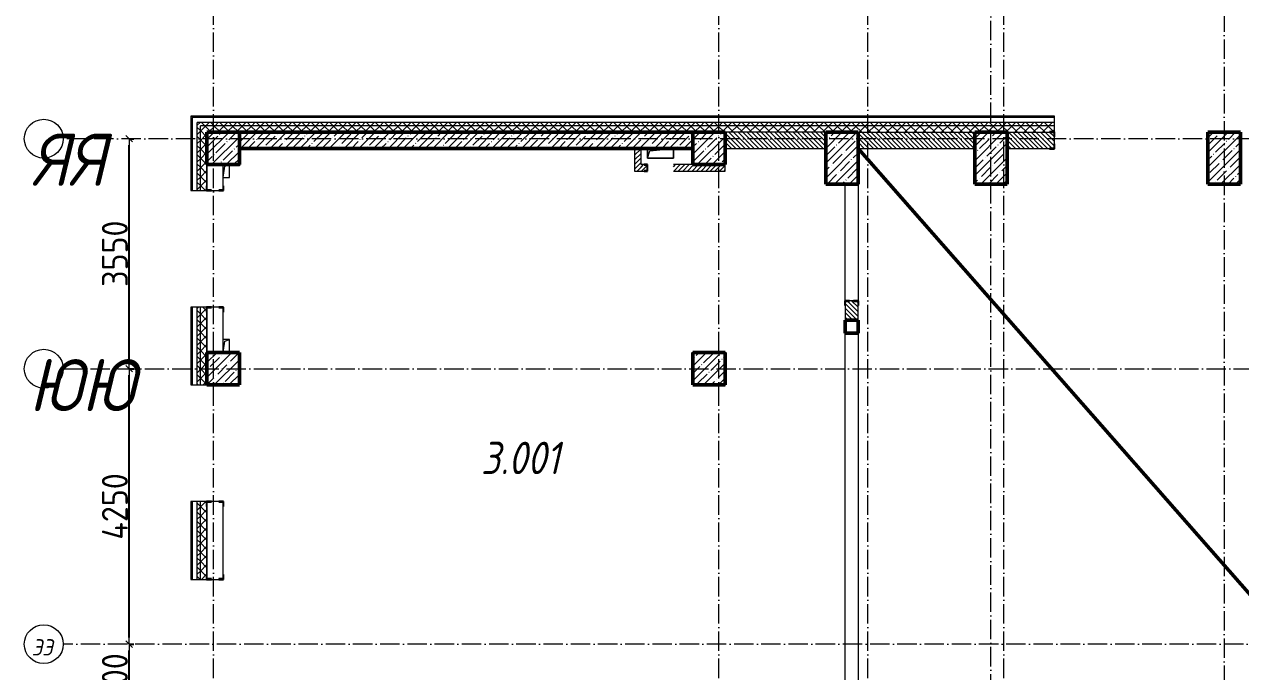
# Model space of a CAD drawing. Header units: millimetres. Extents: x -356862 to 418287, y 0 to 839748.
# Drawn here: x 137160 to 155934, y 536372 to 546362 of the extents above; entities that cross this region are included whole.
import ezdxf

# ---------------------------------------------------------------- set-up
doc = ezdxf.new("R2010")
doc.units = ezdxf.units.MM
doc.linetypes.add('50_200_ШТРИХ_1Т_ш5_п1_п1_', pattern=[700, 500, -100, 0, -100])
for name, color, linetype, lineweight in [('A-____-____-DIMS', 7, 'Continuous', 9), ('A-DETL-____-OTLN-1', 7, 'Continuous', 50), ('A-FLOR-____-OTLN', 7, 'Continuous', 9), ('A-GENM-____-MCUT', 7, 'Continuous', 25), ('A-GENM-____-OTLN', 7, 'Continuous', 9), ('A-GENM-____-OTLN-1', 7, 'Continuous', 25), ('A-WALL-____-MCUT', 7, 'Continuous', 13), ('A-WALL-____-MCUT-1', 7, 'Continuous', 9), ('A-WALL-____-MCUT-2', 7, 'Continuous', 50), ('A-WALL-____-PATT-1', 7, 'Continuous', 9), ('A-WALL-FNSH-MCUT-1', 7, 'Continuous', 9), ('I-WALL-____-OTLN', 7, 'Continuous', 9), ('S-COLS-____-MCUT', 7, 'Continuous', 50), ('S-COLS-____-OTLN', 7, 'Continuous', 9), ('S-GRID-____-IDEN', 7, 'Continuous', 9), ('S-GRID-____-OTLN-1', 7, '50_200_ШТРИХ_1Т_ш5_п1_п1_', 9), ('Марки помещений', 7, 'Continuous', 9)]:
    doc.layers.add(name, color=color, linetype=linetype, lineweight=lineweight)
doc.styles.add('ISOCPEUR_I_2', font='isocpeui.ttf', dxfattribs={"width": 0.85, "height": 2.3})
doc.styles.add('ISOCPEUR_I_9', font='isocpeui.ttf', dxfattribs={"width": 0.9, "height": 250})
doc.styles.add('СПДС', font='isocpeur.ttf', dxfattribs={"width": 0.9})
doc.dimstyles.new('Размера А3', dxfattribs={"dimtxt": 200, "dimasz": 100, "dimexe": 70, "dimexo": 100, "dimgap": 20, "dimtad": 1, "dimdec": 0, "dimrnd": 10, "dimzin": 0, "dimdsep": 46, "dimtxsty": 'СПДС', "dimblk": 'ARROWHEAD_6', "dimcen": 1, "dimclrd": 256, "dimclre": 256, "dimclrt": 256, "dimazin": 0, "dimtfac": 1, "dimtdec": 0, "dimtmove": 2, "dimatfit": 3, "dimfxl": 1, "dimtolj": 1, "dimtzin": 0, "dimarcsym": 0})
pattern_1 = [(45, (142429.06, 459015.94), (-114.04925, 114.04925), []), (45, (142543.1, 459015.94), (-114.04925, 114.04925), [201.612, -40.322, 3.353, -36.97])]
pattern_2 = [(45, (142429.06, 459015.94), (-85.53659, 85.53659), []), (45, (142486.08, 459015.94), (-85.53659, 85.53659), [])]
pattern_3 = [(45, (142429.057, 459015.94), (-35.35534, 35.35534), [])]
pattern_4 = [(45, (142429.06, 459015.94), (-70.71068, 70.71068), []), (135, (142429.06, 459015.94), (-70.71068, -70.71068), [])]
pattern_5 = [(135, (142429.057, 459015.94), (-35.35534, -35.35534), [])]

# ---------------------------------------------------------------- blocks, each defined once
blk = doc.blocks.new('BSC_Колонна _Прямоугольная - 500х800-25984396-АР1_План отверстий 3 этажа в осях 1-64_Ю-ЯЯ')
at = {"layer": 'S-COLS-____-OTLN'}
h = blk.add_hatch(dxfattribs=at)
h.set_pattern_fill('FP_13', color=256, style=0, pattern_type=2)
h.set_pattern_definition([(45, (-9650, -85281.04), (-114.04925, 114.04925), []), (45, (-9535.95, -85281.04), (-114.04925, 114.04925), [201.613, -40.323, 3.353, -36.97])])
h.paths.add_polyline_path([(-250, -400), (250, -400), (250, 400), (-250, 400)], flags=0)
at = {"layer": 'S-COLS-____-MCUT'}
for p, q in [((250, 400), (-250, 400)), ((-250, 400), (-250, -400)), ((250, -400), (250, 400)), ((-250, -400), (250, -400))]:
    blk.add_line(p, q, dxfattribs=at)
blk = doc.blocks.new('BSC_Колонна _Прямоугольная - 500х500-V28-АР1_План отверстий 3 этажа в осях 1-64_Ю-ЯЯ')
at = {"layer": 'S-COLS-____-OTLN'}
h = blk.add_hatch(dxfattribs=at)
h.set_pattern_fill('FP_35', color=256, style=0, pattern_type=2)
h.set_pattern_definition([(45, (2200, -85431.04), (-114.04925, 114.04925), []), (45, (2314.05, -85431.04), (-114.04925, 114.04925), [201.613, -40.323, 3.353, -36.97])])
h.paths.add_polyline_path([(-250, -250), (250, -250), (250, 250), (-250, 250), (-250, 46)], flags=0)
at = {"layer": 'S-COLS-____-MCUT'}
for p, q in [((250, 250), (-250, 250)), ((-250, 250), (-250, -250)), ((250, -250), (250, 250)), ((-250, -250), (250, -250))]:
    blk.add_line(p, q, dxfattribs=at)
blk = doc.blocks.new('BSC_Колонна _Прямоугольная - 500х500-V53-АР1_План отверстий 3 этажа в осях 1-64_Ю-ЯЯ')
at = {"layer": 'S-COLS-____-OTLN'}
h = blk.add_hatch(dxfattribs=at)
h.set_pattern_fill('FP_61', color=256, style=0, pattern_type=2)
h.set_pattern_definition([(45, (2200, -82031.04), (-114.04925, 114.04925), []), (45, (2314.05, -82031.04), (-114.04925, 114.04925), [201.613, -40.323, 3.353, -36.97])])
h.paths.add_polyline_path([(-250, -250), (250, -250), (250, 250), (-250, 250)], flags=0)
at = {"layer": 'S-COLS-____-MCUT'}
for p, q in [((250, 250), (-250, 250)), ((-250, 250), (-250, -250)), ((250, -250), (250, 250)), ((-250, -250), (250, -250))]:
    blk.add_line(p, q, dxfattribs=at)
blk = doc.blocks.new('BSC_Колонна _Прямоугольная - 500х500-V57-АР1_План отверстий 3 этажа в осях 1-64_Ю-ЯЯ')
at = {"layer": 'S-COLS-____-OTLN'}
h = blk.add_hatch(dxfattribs=at)
h.set_pattern_fill('FP_65', color=256, style=0, pattern_type=2)
h.set_pattern_definition([(45, (-5300, -82031.04), (-114.04925, 114.04925), []), (45, (-5185.95, -82031.04), (-114.04925, 114.04925), [201.613, -40.323, 3.353, -36.97])])
h.paths.add_polyline_path([(-250, -250), (250, -250), (250, 250), (-250, 250)], flags=0)
at = {"layer": 'S-COLS-____-MCUT'}
for p, q in [((250, 250), (-250, 250)), ((-250, 250), (-250, -250)), ((250, -250), (250, 250)), ((-250, -250), (250, -250))]:
    blk.add_line(p, q, dxfattribs=at)
blk = doc.blocks.new('BSC_Колонна _Прямоугольная - 500х800-V64-АР1_План отверстий 3 этажа в осях 1-64_Ю-ЯЯ')
at = {"layer": 'S-COLS-____-OTLN'}
h = blk.add_hatch(dxfattribs=at)
h.set_pattern_fill('FP_72', color=256, style=0, pattern_type=2)
h.set_pattern_definition([(45, (-13250, -85281.04), (-114.04925, 114.04925), []), (45, (-13135.95, -85281.04), (-114.04925, 114.04925), [201.613, -40.323, 3.353, -36.97])])
h.paths.add_polyline_path([(-250, -400), (250, -400), (250, 400), (-250, 400)], flags=0)
at = {"layer": 'S-COLS-____-MCUT'}
for p, q in [((250, 400), (-250, 400)), ((-250, 400), (-250, -400)), ((250, -400), (250, 400)), ((-250, -400), (250, -400))]:
    blk.add_line(p, q, dxfattribs=at)
blk = doc.blocks.new('BSC_Колонна _Прямоугольная - 500х800-V91-АР1_План отверстий 3 этажа в осях 1-64_Ю-ЯЯ')
at = {"layer": 'S-COLS-____-OTLN'}
h = blk.add_hatch(dxfattribs=at)
h.set_pattern_fill('FP_96', color=256, style=0, pattern_type=2)
h.set_pattern_definition([(45, (-7350, -85281.04), (-114.04925, 114.04925), []), (45, (-7235.95, -85281.04), (-114.04925, 114.04925), [201.613, -40.323, 3.353, -36.97])])
h.paths.add_polyline_path([(-250, -400), (250, -400), (250, 400), (-250, 400)], flags=0)
at = {"layer": 'S-COLS-____-MCUT'}
for p, q in [((250, 400), (-250, 400)), ((-250, 400), (-250, -400)), ((250, -400), (250, 400)), ((-250, -400), (250, -400))]:
    blk.add_line(p, q, dxfattribs=at)
blk = doc.blocks.new('Фахверк_СКБ_Уголок - 250_2700-27497298-АР1_План отверстий 3 этажа в осях 1-64_Ю-ЯЯ')
at = {"layer": 'A-GENM-____-MCUT'}
for p, q in [((200, 181), (125, 181)), ((125, 181), (125, 106)), ((125, 106), (131, 106)), ((131, 106), (131, 175)), ((131, 175), (200, 175)), ((200, 175), (200, 181)), ((131, -6), (125, -6)), ((125, -6), (125, -81)), ((125, -81), (200, -81)), ((131, -75), (131, -6)), ((200, -75), (131, -75)), ((200, -81), (200, -75))]:
    blk.add_line(p, q, dxfattribs=at)
blk = doc.blocks.new('Фахверк_СКБ_Уголок - 250_3380-27498580-АР1_План отверстий 3 этажа в осях 1-64_Ю-ЯЯ')
at = {"layer": 'A-GENM-____-MCUT'}
for p, q in [((200, 181), (125, 181)), ((125, 181), (125, 106)), ((125, 106), (131, 106)), ((131, 106), (131, 175)), ((131, 175), (200, 175)), ((200, 175), (200, 181)), ((131, -6), (125, -6)), ((125, -6), (125, -81)), ((125, -81), (200, -81)), ((131, -75), (131, -6)), ((200, -75), (131, -75)), ((200, -81), (200, -75))]:
    blk.add_line(p, q, dxfattribs=at)
blk = doc.blocks.new('154_Фахверк_СКБ_Швеллер - Тип_100_3960-28331862-АР1_План отверстий 3 этажа в осях 1-64_Ю-ЯЯ')
at = {"layer": 'A-GENM-____-MCUT'}
for p, q in [((175, 50), (125, 50)), ((125, 50), (125, -50)), ((128, 47), (175, 47)), ((128, -47), (128, 47)), ((175, 47), (175, 50)), ((125, -50), (175, -50)), ((175, -47), (128, -47)), ((175, -50), (175, -47))]:
    blk.add_line(p, q, dxfattribs=at)
blk = doc.blocks.new('AR_Отверстие прямоугольное _в плите_ - AR_Отверстие прямоугольное _в плите_-30459225-АР1_План отверстий 3 этажа в осях 1-64_Ю-ЯЯ')
at = {"layer": 'A-GENM-____-OTLN'}
for p, q in [((-200, 75), (-200, -75)), ((-200, -75), (-163, 37)), ((-163, 37), (200, 75)), ((200, -75), (200, 75)), ((-200, -75), (200, -75))]:
    blk.add_line(p, q, dxfattribs=at)
blk = doc.blocks.new('AR_Отверстие прямоугольное _в плите_ - AR_Отверстие прямоугольное _в плите_-V177-АР1_План отверстий 3 этажа в осях 1-64_Ю-ЯЯ')
at = {"layer": 'A-GENM-____-OTLN'}
for p, q in [((-50, -100), (-25, 75)), ((-25, 75), (50, 100)), ((50, -100), (50, 100)), ((-50, -100), (50, -100))]:
    blk.add_line(p, q, dxfattribs=at)
blk = doc.blocks.new('AR_Отверстие прямоугольное _в плите_ - AR_Отверстие прямоугольное _в плите_-V179-АР1_План отверстий 3 этажа в осях 1-64_Ю-ЯЯ')
at = {"layer": 'A-GENM-____-OTLN'}
for p, q in [((50, 100), (-50, 100)), ((-50, -100), (-25, 75)), ((-25, 75), (50, 100)), ((50, -100), (50, 100))]:
    blk.add_line(p, q, dxfattribs=at)
blk = doc.blocks.new('BSC_Колонна _Прямоугольная1 - 200х200 _металл_-35216022-АР1_План отверстий 3 этажа в осях 1-64_Ю-ЯЯ')
at = {"layer": 'S-COLS-____-MCUT'}
for p, q in [((100, 100), (-100, 100)), ((-100, 100), (-100, -100)), ((100, -100), (100, 100)), ((-100, -100), (100, -100))]:
    blk.add_line(p, q, dxfattribs=at)
blk = doc.blocks.new('Фахверк_СКБ_Уголок - 200_3960-28268576-АР1_План отверстий 3 этажа в осях 1-64_Ю-ЯЯ')
at = {"layer": 'A-GENM-____-MCUT'}
for p, q in [((200, 156), (125, 156)), ((125, 156), (125, 81)), ((125, 81), (131, 81)), ((131, 19), (125, 19)), ((125, 19), (125, -56)), ((131, 81), (131, 150)), ((131, 150), (200, 150)), ((131, -50), (131, 19)), ((200, 150), (200, 156)), ((125, -56), (200, -56)), ((200, -50), (131, -50)), ((200, -56), (200, -50))]:
    blk.add_line(p, q, dxfattribs=at)
blk = doc.blocks.new('Ось сетки - Круг_Ø6_00__ISO-2_5_0_9K_-25732049-АР1_План отверстий 3 этажа в осях 1-64_Ю-ЯЯ')
at = {"layer": 'S-GRID-____-IDEN'}
blk.add_circle((0, 0), 3, dxfattribs=at)
blk = doc.blocks.new('ARROWHEAD_6')
at = {"color": 0, "linetype": 'Continuous'}
for p, q in [((0, 0), (-1, 0)), ((-0.5, -0.5), (0.5, 0.5))]:
    blk.add_line(p, q, dxfattribs=at)
blk = doc.blocks.new('*D2548')
at = {"layer": 'A-____-____-DIMS', "lineweight": -2, "transparency": 16777216}
for p, q in [((138772, 536797), (138848, 536797)), ((138778, 535697), (138778, 536697)), ((138772, 535597), (138848, 535597))]:
    blk.add_line(p, q, dxfattribs=at)
at = {"layer": 'Defpoints', "color": 0, "transparency": 16777216}
for p in [(138672, 536797), (138778, 536797), (138672, 535597)]:
    blk.add_point(p, dxfattribs=at)
at = {"layer": 'A-____-____-DIMS', "lineweight": -2, "transparency": 16777216, "xscale": 100, "yscale": 100, "zscale": 100}
for p, rotation in [((138778, 536797), 90), ((138778, 535597), 270)]:
    blk.add_blockref('ARROWHEAD_6', p, dxfattribs=dict(at, rotation=rotation))
at = {"layer": 'A-____-____-DIMS', "transparency": 16777216, "insert": (138558, 536197), "char_height": 400, "attachment_point": 5, "rotation": 90, "style": 'СПДС'}
blk.add_mtext('\\A1;1200', dxfattribs=at)
blk = doc.blocks.new('*D2549')
at = {"layer": 'A-____-____-DIMS', "lineweight": -2, "transparency": 16777216}
for p, q in [((138772, 541047), (138848, 541047)), ((138778, 536897), (138778, 540947)), ((138772, 536797), (138848, 536797))]:
    blk.add_line(p, q, dxfattribs=at)
at = {"layer": 'Defpoints', "color": 0, "transparency": 16777216}
for p in [(138672, 541047), (138778, 541047), (138672, 536797)]:
    blk.add_point(p, dxfattribs=at)
at = {"layer": 'A-____-____-DIMS', "lineweight": -2, "transparency": 16777216, "xscale": 100, "yscale": 100, "zscale": 100}
for p, rotation in [((138778, 541047), 90), ((138778, 536797), 270)]:
    blk.add_blockref('ARROWHEAD_6', p, dxfattribs=dict(at, rotation=rotation))
at = {"layer": 'A-____-____-DIMS', "transparency": 16777216, "insert": (138558, 538922), "char_height": 400, "attachment_point": 5, "rotation": 90, "style": 'СПДС'}
blk.add_mtext('\\A1;4250', dxfattribs=at)
blk = doc.blocks.new('*D2550')
at = {"layer": 'A-____-____-DIMS', "lineweight": -2, "transparency": 16777216}
for p, q in [((138772, 544597), (138848, 544597)), ((138778, 541147), (138778, 544497)), ((138772, 541047), (138848, 541047))]:
    blk.add_line(p, q, dxfattribs=at)
at = {"layer": 'Defpoints', "color": 0, "transparency": 16777216}
for p in [(138672, 544597), (138778, 544597), (138672, 541047)]:
    blk.add_point(p, dxfattribs=at)
at = {"layer": 'A-____-____-DIMS', "lineweight": -2, "transparency": 16777216, "xscale": 100, "yscale": 100, "zscale": 100}
for p, rotation in [((138778, 544597), 90), ((138778, 541047), 270)]:
    blk.add_blockref('ARROWHEAD_6', p, dxfattribs=dict(at, rotation=rotation))
at = {"layer": 'A-____-____-DIMS', "transparency": 16777216, "insert": (138558, 542822), "char_height": 400, "attachment_point": 5, "rotation": 90, "style": 'СПДС'}
blk.add_mtext('\\A1;3550', dxfattribs=at)

msp = doc.modelspace()

# ---------------------------------------------------------------- hatches: boundary and pattern name
at = {"layer": 'A-WALL-____-PATT-1'}
h = msp.add_hatch(dxfattribs=at)
h.set_pattern_fill('FP_6', color=256, style=0, pattern_type=2)
h.set_pattern_definition(pattern_2)
h.paths.add_polyline_path([(139729.0567, 531876.983), (139749.0567, 531876.983), (139749.0567, 532996.983), (139729.0567, 532996.983), (139729.0567, 532384.2449)], flags=0)
h.paths.add_polyline_path([(139749.0567, 534796.983), (139749.0567, 535996.983), (139729.0567, 535996.983), (139729.0567, 534796.983)], flags=0)
h.paths.add_polyline_path([(139749.0567, 537796.983), (139749.0567, 538996.983), (139729.0567, 538996.983), (139729.0567, 537796.983)], flags=0)
h.paths.add_polyline_path([(139729.0567, 540796.983), (139749.0567, 540796.983), (139749.0567, 541996.983), (139729.0567, 541996.983)], flags=0)
h.paths.add_polyline_path([(139729.0567, 543796.983), (139749.0567, 543796.983), (139749.0567, 544946.983), (139729.0567, 544946.983)], flags=0)
h = msp.add_hatch(dxfattribs=at)
h.set_pattern_fill('FP_6', color=256, style=0, pattern_type=2)
h.set_pattern_definition(pattern_2)
h.paths.add_polyline_path([(166298.0567, 544926.983), (166298.0567, 544946.983), (166279.0567, 544946.983), (166279.0567, 544926.983)], flags=0)
h.paths.add_polyline_path([(166129.0567, 544926.983), (166129.0567, 544946.983), (162559.0567, 544946.983), (162559.0567, 544926.983), (163624.6022, 544926.983)], flags=0)
h.paths.add_polyline_path([(153059.0567, 544926.983), (153059.0567, 544946.983), (139749.0567, 544946.983), (139749.0567, 544926.983), (149484.8879, 544926.983)], flags=0)
h = msp.add_hatch(dxfattribs=at)
h.set_pattern_fill('FP_4', color=256, style=0, pattern_type=2)
h.set_pattern_definition(pattern_4)
h.paths.add_polyline_path([(139879.0567, 532046.983), (139879.0567, 532996.983), (139829.0567, 532996.983), (139829.0567, 532046.983)], flags=0)
h.paths.add_polyline_path([(139879.0567, 534796.983), (139879.0567, 535996.983), (139829.0567, 535996.983), (139829.0567, 534796.983)], flags=0)
h.paths.add_polyline_path([(139829.0567, 537796.983), (139879.0567, 537796.983), (139879.0567, 538996.983), (139829.0567, 538996.983), (139829.0567, 538842.1853)], flags=0)
h.paths.add_polyline_path([(139879.0567, 540796.983), (139879.0567, 541996.983), (139829.0567, 541996.983), (139829.0567, 540796.983)], flags=0)
h.paths.add_polyline_path([(139829.0567, 543796.983), (139879.0567, 543796.983), (139879.0567, 544846.983), (139829.0567, 544846.983), (139829.0567, 544492.8832)], flags=0)
h = msp.add_hatch(dxfattribs=at)
h.set_pattern_fill('FP_4', color=256, style=0, pattern_type=2)
h.set_pattern_definition(pattern_4)
h.paths.add_polyline_path([(163624.6022, 544796.983), (166279.0567, 544796.983), (166279.0567, 544846.983), (162559.0567, 544846.983), (162559.0567, 544796.983)], flags=0)
h.paths.add_polyline_path([(153059.0567, 544796.983), (153059.0567, 544846.983), (139879.0567, 544846.983), (139879.0567, 544796.983), (149484.8879, 544796.983)], flags=0)
h = msp.add_hatch(dxfattribs=at)
h.set_pattern_fill('FP_4', color=256, style=0, pattern_type=2)
h.set_pattern_definition(pattern_4)
h.paths.add_polyline_path([(139979.0567, 532046.983), (139979.0567, 532921.983), (139973.0567, 532921.983), (139973.0567, 532996.983), (139879.0567, 532996.983), (139879.0567, 532046.983)], flags=0)
h.paths.add_polyline_path([(139973.0567, 534796.983), (139973.0567, 534871.983), (139979.0567, 534871.983), (139979.0567, 535921.983), (139973.0567, 535921.983), (139973.0567, 535996.983), (139879.0567, 535996.983), (139879.0567, 534796.983)], flags=0)
h.paths.add_polyline_path([(139973.0567, 537796.983), (139973.0567, 537871.983), (139979.0567, 537871.983), (139979.0567, 538921.983), (139973.0567, 538921.983), (139973.0567, 538996.983), (139879.0567, 538996.983), (139879.0567, 537796.983)], flags=0)
h.paths.add_polyline_path([(139879.0567, 540796.983), (139979.0567, 540796.983), (139979.0567, 541921.983), (139973.0567, 541921.983), (139973.0567, 541996.983), (139879.0567, 541996.983), (139879.0567, 541296.983)], flags=0)
h.paths.add_polyline_path([(139973.0567, 543796.983), (139973.0567, 543871.983), (139979.0567, 543871.983), (139979.0567, 544796.983), (139879.0567, 544796.983), (139879.0567, 543796.983)], flags=0)
h = msp.add_hatch(dxfattribs=at)
h.set_pattern_fill('FP_4', color=256, style=0, pattern_type=2)
h.set_pattern_definition(pattern_4)
h.paths.add_polyline_path([(166279.0567, 544696.983), (166279.0567, 544796.983), (162559.0567, 544796.983), (162559.0567, 544702.983), (162634.0567, 544702.983), (162634.0567, 544696.983), (163624.6022, 544696.983)], flags=0)
h.paths.add_polyline_path([(152984.0567, 544696.983), (152984.0567, 544702.983), (153059.0567, 544702.983), (153059.0567, 544796.983), (139979.0567, 544796.983), (139979.0567, 544696.983), (152329.0567, 544696.983)], flags=0)
h = msp.add_hatch(dxfattribs=at)
h.set_pattern_fill('FP_12', color=256, style=0, pattern_type=2)
h.set_pattern_definition(pattern_1)
h.paths.add_polyline_path([(147479.0567, 544446.983), (147479.0567, 544696.983), (140479.0567, 544696.983), (140479.0567, 544446.983), (142415.0308, 544446.983)], flags=0)
h = msp.add_hatch(dxfattribs=at)
h.set_pattern_fill('FP_9', color=256, style=0, pattern_type=2)
h.set_pattern_definition(pattern_5)
h.paths.add_polyline_path([(147979.0567, 544446.983), (149529.0567, 544446.983), (149529.0567, 544696.983), (147979.0567, 544696.983)], flags=0)
h = msp.add_hatch(dxfattribs=at)
h.set_pattern_fill('FP_9', color=256, style=0, pattern_type=2)
h.set_pattern_definition(pattern_5)
h.paths.add_polyline_path([(151829.0567, 544446.983), (151829.0567, 544696.983), (150029.0567, 544696.983), (150029.0567, 544446.983)], flags=0)
h = msp.add_hatch(dxfattribs=at)
h.set_pattern_fill('FP_9', color=256, style=0, pattern_type=2)
h.set_pattern_definition(pattern_5)
h.paths.add_polyline_path([(153053.0567, 544446.983), (153053.0567, 544515.983), (153059.0567, 544515.983), (153059.0567, 544627.983), (153053.0567, 544627.983), (153053.0567, 544696.983), (152329.0567, 544696.983), (152329.0567, 544446.983), (152984.0567, 544446.983)], flags=0)
h = msp.add_hatch(dxfattribs=at)
h.set_pattern_fill('FP_8', color=256, style=0, pattern_type=2)
h.set_pattern_definition(pattern_3)
h.paths.add_polyline_path([(146679.0567, 544096.983), (146679.0567, 544446.983), (146579.0567, 544446.983), (146579.0567, 544096.983)], flags=0)
h = msp.add_hatch(dxfattribs=at)
h.set_pattern_fill('FP_8', color=256, style=0, pattern_type=2)
h.set_pattern_definition(pattern_3)
h.paths.add_polyline_path([(146729.0567, 544096.983), (146729.0567, 544099.983), (146776.0567, 544099.983), (146776.0567, 544193.983), (146729.0567, 544193.983), (146729.0567, 544196.983), (146679.0567, 544196.983), (146679.0567, 544096.983)], flags=0)
h.paths.add_polyline_path([(147979.0567, 544096.983), (147979.0567, 544196.983), (147179.0567, 544196.983), (147179.0567, 544096.983)], flags=0)
h = msp.add_hatch(dxfattribs=at)
h.set_pattern_fill('FP_9', color=256, style=0, pattern_type=2)
h.set_pattern_definition(pattern_5)
h.paths.add_polyline_path([(150029.0567, 541796.983), (150029.0567, 542090.983), (149960.0567, 542090.983), (149960.0567, 542096.983), (149898.0567, 542096.983), (149898.0567, 542090.983), (149829.0567, 542090.983), (149829.0567, 541796.983)], flags=0)
at = {"layer": 'S-COLS-____-OTLN'}
h = msp.add_hatch(dxfattribs=at)
h.set_pattern_fill('FP_12', color=256, style=0, pattern_type=2)
h.set_pattern_definition(pattern_1)
h.paths.add_polyline_path([(147979.0567, 544196.983), (147979.0567, 544696.983), (147479.0567, 544696.983), (147479.0567, 544196.983)], flags=0)

# ---------------------------------------------------------------- linework, layer by layer
msp.add_lwpolyline([(140479.0567, 544180.1957), (140479.0567, 544446.983), (146579.0567, 544446.983)])
msp.add_lwpolyline([(147479.0567, 540796.983), (147979.0567, 540796.983), (147979.0567, 541296.983), (147479.0567, 541296.983)], close=True)
at = {"layer": 'A-DETL-____-OTLN-1'}
msp.add_line((150029.0567, 544446.983), (159601.2947, 533546.983), dxfattribs=at)
at = {"layer": 'A-FLOR-____-OTLN'}
for p, q in [((146779.0567, 544296.983), (146779.0567, 544446.983)), ((147179.0567, 544446.983), (147179.0567, 544296.983)), ((147179.0567, 544296.983), (146779.0567, 544296.983))]:
    msp.add_line(p, q, dxfattribs=at)
at = {"layer": 'A-WALL-____-MCUT'}
for p, q in [((153059.0567, 544926.983), (139749.0567, 544926.983)), ((139749.0567, 544926.983), (139749.0567, 543796.983)), ((139749.0567, 543796.983), (139749.0567, 544926.983)), ((153059.0567, 544702.983), (153059.0567, 544926.983)), ((149529.0567, 544696.983), (147479.0567, 544696.983)), ((147979.0567, 544696.983), (147979.0567, 544446.983)), ((150029.0567, 544696.983), (151829.0567, 544696.983)), ((152329.0567, 544696.983), (152984.0567, 544696.983)), ((153059.0567, 544515.983), (153059.0567, 544627.983)), ((147979.0567, 544446.983), (149529.0567, 544446.983)), ((150029.0567, 544446.983), (151829.0567, 544446.983)), ((152329.0567, 544446.983), (152984.0567, 544446.983)), ((140229.0567, 543871.983), (140229.0567, 544196.983)), ((139749.0567, 543796.983), (139973.0567, 543796.983)), ((140048.0567, 543796.983), (140160.0567, 543796.983)), ((149829.0567, 542021.983), (149829.0567, 541796.983)), ((149960.0567, 542096.983), (149898.0567, 542096.983)), ((150029.0567, 541796.983), (150029.0567, 542021.983)), ((139973.0567, 541996.983), (139749.0567, 541996.983)), ((139749.0567, 541996.983), (139749.0567, 540796.983)), ((139749.0567, 540796.983), (139749.0567, 541996.983)), ((140160.0567, 541996.983), (140048.0567, 541996.983)), ((140229.0567, 541296.983), (140229.0567, 541921.983)), ((139749.0567, 540796.983), (139979.0567, 540796.983)), ((139973.0567, 538996.983), (139749.0567, 538996.983)), ((139749.0567, 538996.983), (139749.0567, 537796.983)), ((139749.0567, 537796.983), (139749.0567, 538996.983)), ((140160.0567, 538996.983), (140048.0567, 538996.983)), ((140229.0567, 537871.983), (140229.0567, 538921.983)), ((139749.0567, 537796.983), (139973.0567, 537796.983)), ((140048.0567, 537796.983), (140160.0567, 537796.983))]:
    msp.add_line(p, q, dxfattribs=at)
at = {"layer": 'A-WALL-____-MCUT-1'}
for p, q in [((153059.0567, 544846.983), (139829.0567, 544846.983)), ((139829.0567, 543796.983), (139829.0567, 544846.983)), ((153059.0567, 544796.983), (139879.0567, 544796.983)), ((139879.0567, 543796.983), (139879.0567, 544796.983)), ((139979.0567, 544196.983), (139979.0567, 543871.983)), ((139979.0567, 543871.983), (139979.0567, 544196.983)), ((139829.0567, 540796.983), (139829.0567, 541996.983)), ((139879.0567, 540796.983), (139879.0567, 541996.983)), ((139979.0567, 541921.983), (139979.0567, 541296.983)), ((139979.0567, 541296.983), (139979.0567, 541921.983)), ((139829.0567, 537796.983), (139829.0567, 538996.983)), ((139879.0567, 537796.983), (139879.0567, 538996.983)), ((139979.0567, 538921.983), (139979.0567, 537871.983)), ((139979.0567, 537871.983), (139979.0567, 538921.983))]:
    msp.add_line(p, q, dxfattribs=at)
at = {"layer": 'A-WALL-____-MCUT-2'}
for p, q in [((147479.0567, 544696.983), (140479.0567, 544696.983)), ((147479.0567, 544446.983), (147479.0567, 544696.983)), ((140479.0567, 544446.983), (147479.0567, 544446.983))]:
    msp.add_line(p, q, dxfattribs=at)
at = {"layer": 'A-WALL-FNSH-MCUT-1'}
for p, q in [((153059.0567, 544946.983), (139729.0567, 544946.983)), ((139729.0567, 544946.983), (139729.0567, 543796.983)), ((153059.0567, 544926.983), (153059.0567, 544946.983)), ((146579.0567, 544446.983), (146579.0567, 544096.983)), ((146679.0567, 544196.983), (146679.0567, 544446.983)), ((146579.0567, 544096.983), (146729.0567, 544096.983)), ((146729.0567, 544196.983), (146679.0567, 544196.983)), ((147979.0567, 544196.983), (147179.0567, 544196.983)), ((147179.0567, 544096.983), (147979.0567, 544096.983)), ((147979.0567, 544096.983), (147979.0567, 544196.983)), ((139729.0567, 543796.983), (139749.0567, 543796.983)), ((139729.0567, 541996.983), (139729.0567, 540796.983)), ((139749.0567, 541996.983), (139729.0567, 541996.983)), ((139729.0567, 540796.983), (139749.0567, 540796.983)), ((139729.0567, 538996.983), (139729.0567, 537796.983)), ((139749.0567, 538996.983), (139729.0567, 538996.983)), ((139729.0567, 537796.983), (139749.0567, 537796.983))]:
    msp.add_line(p, q, dxfattribs=at)
at = {"layer": 'I-WALL-____-OTLN'}
for p, q in [((149829.0567, 542096.983), (149829.0567, 543896.983)), ((150029.0567, 543896.983), (150029.0567, 542096.983)), ((149829.0567, 536146.983), (149829.0567, 541596.983)), ((150029.0567, 541596.983), (150029.0567, 536146.983))]:
    msp.add_line(p, q, dxfattribs=at)
at = {"layer": 'S-COLS-____-MCUT'}
for p, q in [((147979.0567, 544696.983), (147479.0567, 544696.983)), ((147479.0567, 544696.983), (147479.0567, 544196.983)), ((147979.0567, 544196.983), (147979.0567, 544696.983)), ((147479.0567, 544196.983), (147979.0567, 544196.983))]:
    msp.add_line(p, q, dxfattribs=at)
at = {"layer": 'S-GRID-____-OTLN-1', "color": 251, "ltscale": 0.6, "true_color": 0x636466}
for p, q in [((140079.0567, 511907.5288), (140079.0567, 549908.7924)), ((147879.0567, 511907.5288), (147879.0567, 549908.7924)), ((150179.0567, 511907.5288), (150179.0567, 549908.7924)), ((152079.0567, 512087.6381), (152079.0567, 549908.7924)), ((155679.0567, 549908.7924), (155679.0567, 511907.5288)), ((152279.0567, 511907.5288), (152279.0567, 549644.5424)), ((246503.4633, 544596.983), (137760.2865, 544596.983)), ((137760.2865, 541046.983), (246503.4633, 541046.983)), ((189583.6545, 536796.983), (137760.2865, 536796.983))]:
    msp.add_line(p, q, dxfattribs=at)

# ---------------------------------------------------------------- block references
at = {"layer": 'A-GENM-____-OTLN'}
for name, p in [('AR_Отверстие прямоугольное _в плите_ - AR_Отверстие прямоугольное _в плите_-30459225-АР1_План отверстий 3 этажа в осях 1-64_Ю-ЯЯ', (146979.0567, 544371.983)), ('AR_Отверстие прямоугольное _в плите_ - AR_Отверстие прямоугольное _в плите_-V177-АР1_План отверстий 3 этажа в осях 1-64_Ю-ЯЯ', (140279.0567, 544096.983)), ('AR_Отверстие прямоугольное _в плите_ - AR_Отверстие прямоугольное _в плите_-V179-АР1_План отверстий 3 этажа в осях 1-64_Ю-ЯЯ', (140279.0567, 541396.983))]:
    msp.add_blockref(name, p, dxfattribs=at)
at = {"layer": 'A-GENM-____-OTLN-1'}
for name, p, rotation in [('Фахверк_СКБ_Уголок - 250_3380-27498580-АР1_План отверстий 3 этажа в осях 1-64_Ю-ЯЯ', (153184.0567, 544621.983), 180), ('154_Фахверк_СКБ_Швеллер - Тип_100_3960-28331862-АР1_План отверстий 3 этажа в осях 1-64_Ю-ЯЯ', (146904.0567, 544146.983), 180), ('Фахверк_СКБ_Уголок - 250_2700-27497298-АР1_План отверстий 3 этажа в осях 1-64_Ю-ЯЯ', (140154.0567, 543671.983), 89.99999999999991), ('Фахверк_СКБ_Уголок - 200_3960-28268576-АР1_План отверстий 3 этажа в осях 1-64_Ю-ЯЯ', (149879.0567, 542221.983), 269.9999999999999), ('Фахверк_СКБ_Уголок - 250_2700-27497298-АР1_План отверстий 3 этажа в осях 1-64_Ю-ЯЯ', (140054.0567, 542121.983), 269.9999999999999), ('Фахверк_СКБ_Уголок - 250_2700-27497298-АР1_План отверстий 3 этажа в осях 1-64_Ю-ЯЯ', (140054.0567, 539121.983), 269.9999999999999), ('Фахверк_СКБ_Уголок - 250_2700-27497298-АР1_План отверстий 3 этажа в осях 1-64_Ю-ЯЯ', (140154.0567, 537671.983), 89.99999999999991)]:
    msp.add_blockref(name, p, dxfattribs=dict(at, rotation=rotation))
at = {"layer": 'S-COLS-____-OTLN'}
for name, p in [('BSC_Колонна _Прямоугольная - 500х500-V28-АР1_План отверстий 3 этажа в осях 1-64_Ю-ЯЯ', (140229.0567, 544446.983)), ('BSC_Колонна _Прямоугольная - 500х800-V91-АР1_План отверстий 3 этажа в осях 1-64_Ю-ЯЯ', (149779.0567, 544296.983)), ('BSC_Колонна _Прямоугольная - 500х800-25984396-АР1_План отверстий 3 этажа в осях 1-64_Ю-ЯЯ', (152079.0567, 544296.983)), ('BSC_Колонна _Прямоугольная - 500х800-V64-АР1_План отверстий 3 этажа в осях 1-64_Ю-ЯЯ', (155679.0567, 544296.983)), ('BSC_Колонна _Прямоугольная - 500х500-V53-АР1_План отверстий 3 этажа в осях 1-64_Ю-ЯЯ', (140229.0567, 541046.983)), ('BSC_Колонна _Прямоугольная - 500х500-V57-АР1_План отверстий 3 этажа в осях 1-64_Ю-ЯЯ', (147729.0567, 541046.983))]:
    msp.add_blockref(name, p, dxfattribs=at)
at = {"layer": 'S-COLS-____-OTLN', "rotation": 270.0000000000001}
msp.add_blockref('BSC_Колонна _Прямоугольная1 - 200х200 _металл_-35216022-АР1_План отверстий 3 этажа в осях 1-64_Ю-ЯЯ', (149929.0567, 541696.983), dxfattribs=at)
at = {"layer": 'S-GRID-____-IDEN', "xscale": 99.99999999999993, "yscale": 99.99999999999993, "zscale": 99.99999999999993}
for p, rotation in [((137460.2865, 544596.983), 89.9999999999998), ((137460.2865, 541046.983), 269.9999999999995), ((137460.2865, 536796.983), 89.9999999999998)]:
    msp.add_blockref('Ось сетки - Круг_Ø6_00__ISO-2_5_0_9K_-25732049-АР1_План отверстий 3 этажа в осях 1-64_Ю-ЯЯ', p, dxfattribs=dict(at, rotation=rotation))

# ---------------------------------------------------------------- texts
at = {"layer": 'S-GRID-____-IDEN', "attachment_point": 1, "style": 'ISOCPEUR_I_9'}
for s, insert, char_height, width in [('ЯЯ', (137275.2161, 544673.0588), 800, 447.341625), ('ЮЮ', (137234.507, 541193.6154), 800, 533.923875), ('ЭЭ', (137275.2161, 536873.0588), 250, 447.341625)]:
    msp.add_mtext(s, dxfattribs=dict(at, insert=insert, char_height=char_height, width=width))
at = {"layer": 'Марки помещений', "insert": (144206.556, 539920.6035), "char_height": 500, "width": 737.5525, "attachment_point": 1, "style": 'ISOCPEUR_I_2'}
msp.add_mtext('3.001', dxfattribs=at)

# ---------------------------------------------------------------- dimensions: what is measured, and where the dimension line sits
at = {"layer": 'A-____-____-DIMS'}
for base, p1, p2, picture, middle in [((138777.6611, 544596.983), (138671.5951, 541046.983), (138671.5951, 544596.983), '*D2550', (138557.6611, 542821.983)), ((138777.6611, 541046.983), (138671.5951, 536796.983), (138671.5951, 541046.983), '*D2549', (138557.6611, 538921.983)), ((138777.6611, 536796.983), (138671.5951, 535596.983), (138671.5951, 536796.983), '*D2548', (138557.6611, 536196.983))]:
    dim = msp.add_linear_dim(base=base, p1=p1, p2=p2, angle=90, dimstyle='Размера А3', override={"dimtxt": 400}, dxfattribs=at)
    dim.commit()
    dim.dimension.update_dxf_attribs({"geometry": picture, "text_midpoint": middle})

doc.saveas('drawing.dxf')
